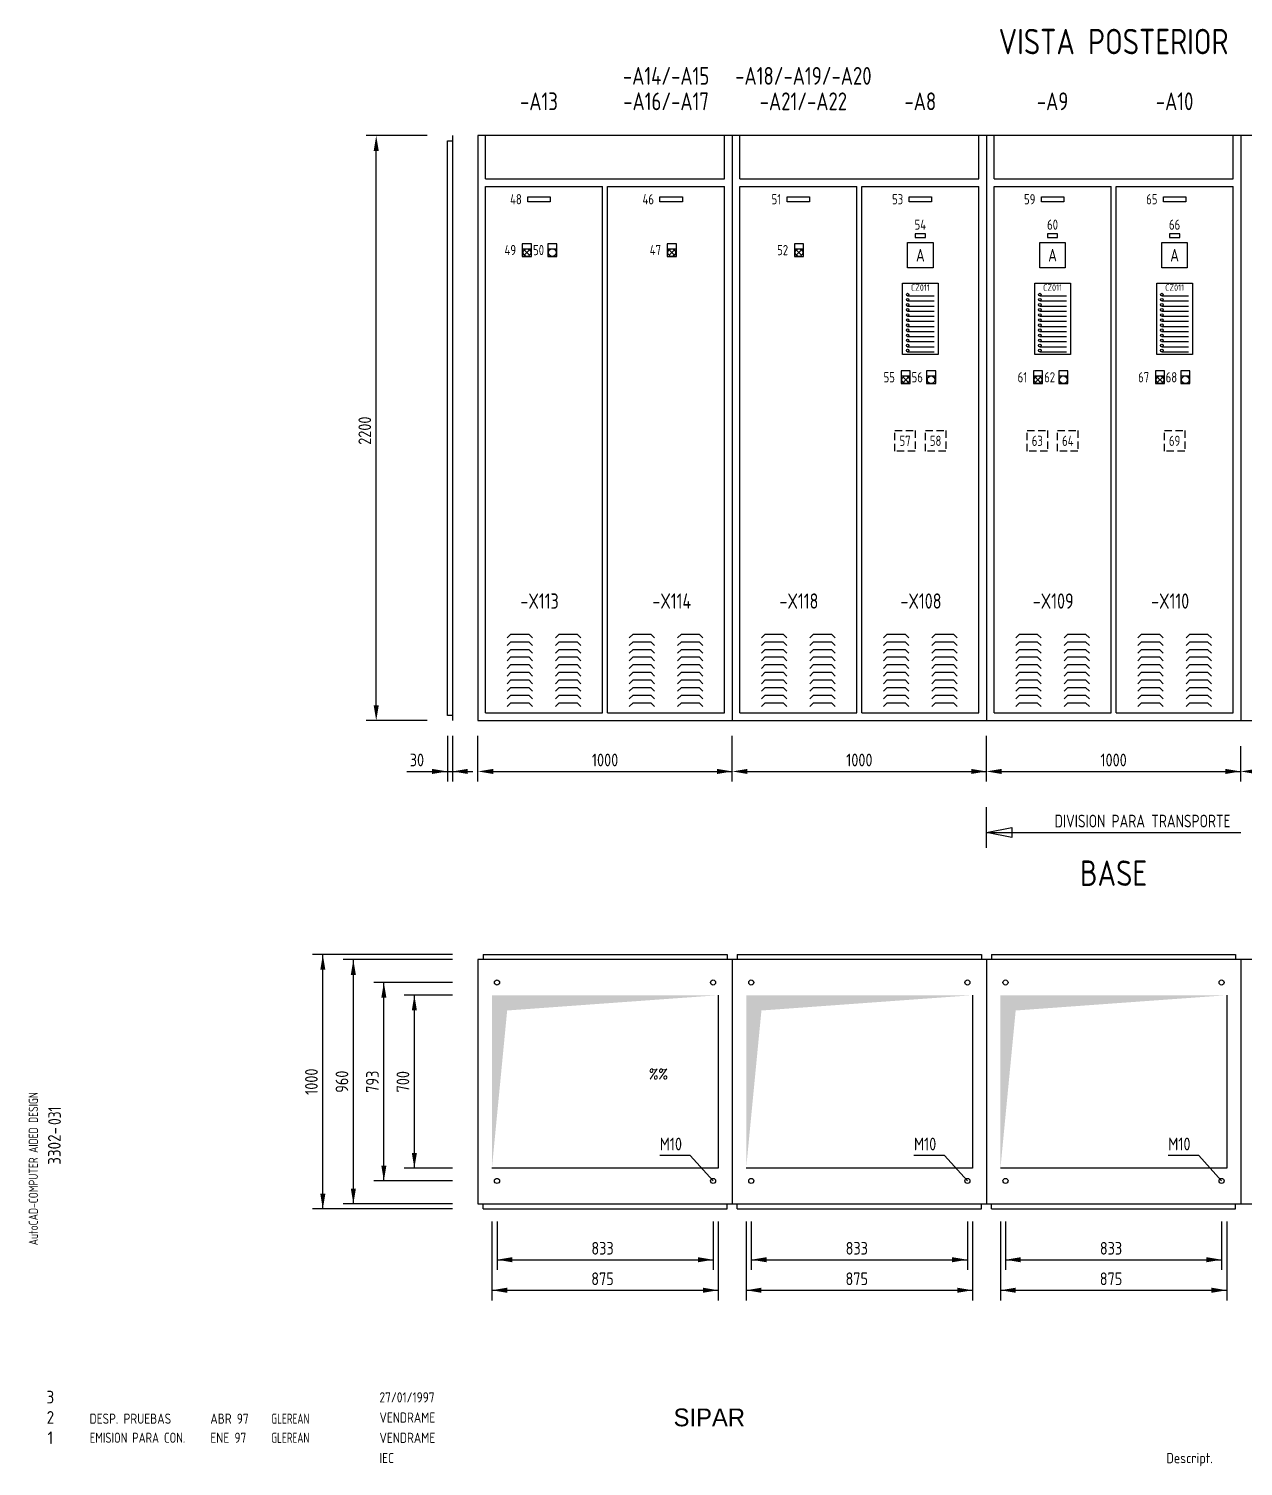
# Model space of a CAD drawing. Extents: x 10 to 420, y 5 to 297.
# Drawn here: x 9.7 to 248.5, y 5.4 to 288 of the extents above; entities that cross this region are included whole.
import ezdxf
from ezdxf.enums import TextEntityAlignment as Align

# ---------------------------------------------------------------- set-up
doc = ezdxf.new("R2010")
doc.units = 0
doc.header["$LTSCALE"] = 8
doc.header["$MEASUREMENT"] = 0
doc.linetypes.add('HIDDEN34', pattern=[0.27, 0.18, -0.09])
doc.layers.get('0').update_dxf_attribs({"linetype": 'CONTINUOUS'})
doc.layers.add('CART', color=7, linetype='CONTINUOUS')
doc.styles.add('DIN', font='DIN', dxfattribs={"width": 0.85})
doc.styles.add('SIMPLEX', font='SIMPLEX', dxfattribs={"width": 0.9})
doc.styles.add('UNIV', font='UNIV')

# ---------------------------------------------------------------- blocks, each defined once
blk = doc.blocks.new('WB-FG100')
at = {"layer": 'CART', "color": 1, "style": 'DIN', "width": 0.8}
blk.add_text('AutoCAD-COMPUTER AIDED DESIGN', height=1.8, rotation=90, dxfattribs=at).set_placement((11.47, 48.84))
at = {"layer": 'CART', "color": 7, "style": 'DIN', "width": 0.9}
blk.add_attdef('FILE', text='', height=2.5, rotation=90, dxfattribs=at).set_placement((15.95, 68.38), align=Align.CENTER)
for tag, p in [('MOD-3', (13.92, 19)), ('MOD-2', (13.92, 15)), ('MOD-1', (13.92, 11)), ('NR.COMMESSA', (315, 9))]:
    blk.add_attdef(tag, text='', height=2.5, dxfattribs=at).set_placement(p, align=Align.MIDDLE)
at = {"layer": 'CART', "color": 7, "style": 'DIN'}
for tag, width, p in [('REV-3', 0.9, (21.66, 19)), ('DATA-3', 0.9, (45.37, 19)), ('NOME-3', 0.9, (57.37, 19)), ('REV-2', 0.9, (21.66, 15)), ('DATA-2', 0.9, (45.37, 15)), ('NOME-2', 0.9, (57.37, 15)), ('REV-1', 0.9, (21.66, 11)), ('DATA-1', 0.9, (45.37, 11)), ('NOME-1', 0.7, (57.37, 11))]:
    blk.add_attdef(tag, text='', height=2, dxfattribs=dict(at, width=width)).set_placement(p, align=Align.MIDDLE_LEFT)
at = {"layer": 'CART', "color": 7, "style": 'DIN', "width": 0.9}
for tag, p, height in [('DATA', (78.64, 17.94), 2), ('ESECUTORE', (78.64, 13.97), 2), ('CONTROLLORE', (78.64, 9.99), 2), ('NORMA', (78.64, 6.01), 2), ('SEGUE', (398.93, 5.65), 2.8)]:
    blk.add_attdef(tag, p, '', height=height, dxfattribs=at)
at = {"layer": 'CART', "color": 2, "style": 'DIN', "width": 0.9}
for tag, p in [('TITOLO-1/3', (266.5, 18.23)), ('TITOLO-1/2', (266.5, 15.73)), ('TITOLO-2/3', (266.5, 13.18)), ('TITOLO-2/2', (266.5, 10.68)), ('TITOLO-3/3', (266.5, 8.13))]:
    blk.add_attdef(tag, text='', height=3.5, dxfattribs=at).set_placement(p, align=Align.MIDDLE)
at = {"layer": 'CART', "color": 3, "style": 'DIN', "width": 0.9}
blk.add_attdef('ASSIEME', text='', height=3.5, dxfattribs=at).set_placement((334, 17), align=Align.MIDDLE)
at = {"layer": 'CART', "color": 3, "style": 'DIN', "width": 0.85}
for tag, p in [('=', (375.33, 16.63)), ('+', (375.33, 12.76))]:
    blk.add_attdef(tag, text='', height=3, dxfattribs=at).set_placement(p, align=Align.BOTTOM_LEFT)
at = {"layer": 'CART', "color": 2, "style": 'DIN', "width": 0.9}
blk.add_attdef('DISEGNO', text='', height=5, dxfattribs=at).set_placement((395.27, 6.35), align=Align.RIGHT)
at = {"layer": 'CART', "color": 3, "style": 'DIN', "width": 0.9}
blk.add_attdef('FOGLIO', text='', height=2.8, dxfattribs=at).set_placement((414.2, 9.56), align=Align.RIGHT)
at = {"layer": 'CART', "color": 1, "style": 'DIN', "width": 0.9}
blk.add_attdef('TIPOLOGIA', (233.37, 6), '', height=2, dxfattribs=at)

msp = doc.modelspace()

# ---------------------------------------------------------------- linework, layer by layer
for p, q in [((88, 267), (76, 267)), ((92, 153), (92, 266)), ((92, 266), (93, 266)), ((93, 267), (93, 152)), ((98, 267), (98, 152)), ((148, 267), (98, 267)), ((99.5, 258.5), (99.5, 267)), ((146.5, 258.5), (146.5, 267)), ((198, 267), (148, 267)), ((148, 267), (148, 152)), ((149.5, 258.5), (149.5, 267)), ((196.5, 258.5), (196.5, 267)), ((198, 267), (198, 152)), ((248, 267), (198, 267)), ((199.5, 258.5), (199.5, 267)), ((246.5, 258.5), (246.5, 267)), ((248, 267), (248, 152)), ((298, 267), (248, 267)), ((78, 155), (78, 264)), ((99.5, 258.5), (146.5, 258.5)), ((149.5, 258.5), (196.5, 258.5)), ((199.5, 258.5), (246.5, 258.5)), ((99.5, 153.5), (99.5, 257)), ((99.5, 257), (122.5, 257)), ((122.5, 153.5), (122.5, 257)), ((123.5, 153.5), (123.5, 257)), ((123.5, 257), (146.5, 257)), ((146.5, 153.5), (146.5, 257)), ((149.5, 257), (172.5, 257)), ((149.5, 153.5), (149.5, 257)), ((172.5, 153.5), (172.5, 257)), ((173.5, 153.5), (173.5, 257)), ((173.5, 257), (196.5, 257)), ((196.5, 153.5), (196.5, 257)), ((199.5, 153.5), (199.5, 257)), ((199.5, 257), (222.5, 257)), ((222.5, 153.5), (222.5, 257)), ((223.5, 153.5), (223.5, 257)), ((223.5, 257), (246.5, 257)), ((246.5, 153.5), (246.5, 257)), ((181.5, 238), (188.5, 238)), ((181.5, 224), (181.5, 238)), ((188.5, 238), (188.5, 224)), ((207.5, 224), (207.5, 238)), ((207.5, 238), (214.5, 238)), ((214.5, 238), (214.5, 224)), ((231.5, 224), (231.5, 238)), ((231.5, 238), (238.5, 238)), ((238.5, 238), (238.5, 224)), ((188.5, 224), (181.5, 224)), ((214.5, 224), (207.5, 224)), ((238.5, 224), (231.5, 224)), ((93, 153), (92, 153)), ((99.5, 153.5), (122.5, 153.5)), ((123.5, 153.5), (146.5, 153.5)), ((149.5, 153.5), (172.5, 153.5)), ((173.5, 153.5), (196.5, 153.5)), ((199.5, 153.5), (222.5, 153.5)), ((223.5, 153.5), (246.5, 153.5)), ((88, 152), (76, 152)), ((98, 152), (148, 152)), ((148, 152), (198, 152)), ((198, 152), (248, 152)), ((248, 152), (298, 152)), ((92, 149), (92, 140)), ((93, 149), (93, 140)), ((98, 140), (98, 149)), ((148, 140), (148, 149)), ((148, 140), (148, 147)), ((198, 140), (198, 149)), ((198, 140), (198, 147)), ((248, 140), (248, 147)), ((84, 142), (97, 142)), ((101, 142), (148, 142)), ((151, 142), (198, 142)), ((201, 142), (248, 142)), ((198, 127), (198, 135)), ((198, 130), (203, 131)), ((203, 131), (203, 129)), ((198, 130), (248, 130)), ((203, 129), (198, 130)), ((93, 106), (65.5, 106)), ((67.5, 56), (67.5, 106)), ((93, 105), (71.5, 105)), ((73.5, 57), (73.5, 105)), ((98, 105), (98, 57)), ((148, 105), (98, 105)), ((99, 106), (147, 106)), ((99, 106), (99, 105)), ((147, 106), (147, 105)), ((198, 105), (148, 105)), ((148, 105), (148, 57)), ((149, 106), (197, 106)), ((149, 106), (149, 105)), ((197, 106), (197, 105)), ((248, 105), (198, 105)), ((198, 105), (198, 57)), ((199, 106), (247, 106)), ((199, 106), (199, 105)), ((247, 106), (247, 105)), ((248, 105), (248, 57)), ((298, 105), (248, 105)), ((93, 100.5), (77.5, 100.5)), ((79.5, 61.5), (79.5, 100.5)), ((93, 98), (83.5, 98)), ((85.5, 64), (85.5, 98)), ((145.25, 98), (145.25, 64)), ((195.25, 98), (195.25, 64)), ((245.25, 98), (245.25, 64)), ((139.75, 66.5), (133.75, 66.5)), ((144.25, 61.5), (139.75, 66.5)), ((189.75, 66.5), (183.75, 66.5)), ((194.25, 61.5), (189.75, 66.5)), ((239.75, 66.5), (233.75, 66.5)), ((244.25, 61.5), (239.75, 66.5)), ((93, 64), (83.5, 64)), ((145.25, 64), (100.75, 64)), ((195.25, 64), (150.75, 64)), ((245.25, 64), (200.75, 64)), ((93, 61.5), (77.5, 61.5)), ((93, 57), (71.5, 57)), ((98, 57), (148, 57)), ((99, 56), (99, 57)), ((147, 56), (147, 57)), ((148, 57), (198, 57)), ((149, 56), (149, 57)), ((197, 56), (197, 57)), ((198, 57), (248, 57)), ((199, 56), (199, 57)), ((247, 56), (247, 57)), ((248, 57), (298, 57)), ((93, 56), (65.5, 56)), ((99, 56), (147, 56)), ((149, 56), (197, 56)), ((199, 56), (247, 56)), ((100.75, 53.5), (100.75, 38)), ((101.75, 53.5), (101.75, 44)), ((144.25, 53.5), (144.25, 44)), ((145.25, 53.5), (145.25, 38)), ((150.75, 53.5), (150.75, 38)), ((151.75, 53.5), (151.75, 44)), ((194.25, 53.5), (194.25, 44)), ((195.25, 53.5), (195.25, 38)), ((200.75, 53.5), (200.75, 38)), ((201.75, 53.5), (201.75, 44)), ((244.25, 53.5), (244.25, 44)), ((245.25, 53.5), (245.25, 38)), ((101.75, 46), (144.25, 46)), ((151.75, 46), (194.25, 46)), ((201.75, 46), (244.25, 46)), ((100.75, 40), (145.25, 40)), ((150.75, 40), (195.25, 40)), ((200.75, 40), (245.25, 40))]:
    msp.add_line(p, q)
at = {"color": 3}
for p, q in [((182.5, 241), (182.5, 246)), ((182.5, 246), (187.5, 246)), ((187.5, 246), (187.5, 241)), ((208.5, 241), (208.5, 246)), ((208.5, 246), (213.5, 246)), ((213.5, 246), (213.5, 241)), ((232.5, 241), (232.5, 246)), ((232.5, 246), (237.5, 246)), ((237.5, 246), (237.5, 241)), ((187.5, 241), (182.5, 241)), ((213.5, 241), (208.5, 241)), ((237.5, 241), (232.5, 241))]:
    msp.add_line(p, q, dxfattribs=at)
at = {"color": 1}
for p, q in [((108.525, 245.75), (106.725, 245.75)), ((106.725, 245.75), (106.725, 243.25)), ((106.725, 244.75), (108.525, 244.75)), ((106.725, 243.25), (108.525, 243.25)), ((107.095, 243.47), (108.155, 244.53)), ((107.095, 244.53), (108.155, 243.47)), ((108.525, 243.25), (108.525, 245.75)), ((113.525, 245.75), (111.725, 245.75)), ((111.725, 245.75), (111.725, 243.25)), ((111.725, 244.75), (113.525, 244.75)), ((111.725, 243.25), (113.525, 243.25)), ((113.525, 243.25), (113.525, 245.75)), ((135.225, 245.75), (135.225, 243.25)), ((137.025, 245.75), (135.225, 245.75)), ((135.225, 244.75), (137.025, 244.75)), ((135.225, 243.25), (137.025, 243.25)), ((135.595, 243.47), (136.655, 244.53)), ((135.595, 244.53), (136.655, 243.47)), ((137.025, 243.25), (137.025, 245.75)), ((162.025, 245.75), (160.225, 245.75)), ((160.225, 245.75), (160.225, 243.25)), ((160.225, 244.75), (162.025, 244.75)), ((160.225, 243.25), (162.025, 243.25)), ((160.595, 244.53), (161.655, 243.47)), ((160.595, 243.47), (161.655, 244.53)), ((162.025, 243.25), (162.025, 245.75)), ((182.5, 235.5), (187.75, 235.5)), ((208.5, 235.5), (213.75, 235.5)), ((232.5, 235.5), (237.75, 235.5)), ((182.5, 234.5), (187.75, 234.5)), ((182.5, 233.5), (187.75, 233.5)), ((182.5, 232.5), (187.75, 232.5)), ((208.5, 234.5), (213.75, 234.5)), ((208.5, 233.5), (213.75, 233.5)), ((208.5, 232.5), (213.75, 232.5)), ((232.5, 234.5), (237.75, 234.5)), ((232.5, 233.5), (237.75, 233.5)), ((232.5, 232.5), (237.75, 232.5)), ((182.5, 231.5), (187.75, 231.5)), ((182.5, 230.5), (187.75, 230.5)), ((182.5, 229.5), (187.75, 229.5)), ((208.5, 231.5), (213.75, 231.5)), ((208.5, 230.5), (213.75, 230.5)), ((208.5, 229.5), (213.75, 229.5)), ((232.5, 231.5), (237.75, 231.5)), ((232.5, 230.5), (237.75, 230.5)), ((232.5, 229.5), (237.75, 229.5)), ((182.5, 228.5), (187.75, 228.5)), ((182.5, 227.5), (187.75, 227.5)), ((182.5, 226.5), (187.75, 226.5)), ((208.5, 228.5), (213.75, 228.5)), ((208.5, 227.5), (213.75, 227.5)), ((208.5, 226.5), (213.75, 226.5)), ((232.5, 228.5), (237.75, 228.5)), ((232.5, 227.5), (237.75, 227.5)), ((232.5, 226.5), (237.75, 226.5)), ((182.5, 225.5), (187.75, 225.5)), ((182.5, 224.5), (187.75, 224.5)), ((208.5, 225.5), (213.75, 225.5)), ((208.5, 224.5), (213.75, 224.5)), ((232.5, 225.5), (237.75, 225.5)), ((232.5, 224.5), (237.75, 224.5)), ((181.225, 220.75), (181.225, 218.25)), ((183.025, 220.75), (181.225, 220.75)), ((183.025, 218.25), (183.025, 220.75)), ((186.225, 220.75), (186.225, 218.25)), ((188.025, 220.75), (186.225, 220.75)), ((188.025, 218.25), (188.025, 220.75)), ((207.225, 220.75), (207.225, 218.25)), ((209.025, 220.75), (207.225, 220.75)), ((209.025, 218.25), (209.025, 220.75)), ((214.025, 220.75), (212.225, 220.75)), ((212.225, 220.75), (212.225, 218.25)), ((214.025, 218.25), (214.025, 220.75)), ((233.025, 220.75), (231.225, 220.75)), ((231.225, 220.75), (231.225, 218.25)), ((233.025, 218.25), (233.025, 220.75)), ((238.025, 220.75), (236.225, 220.75)), ((236.225, 220.75), (236.225, 218.25)), ((238.025, 218.25), (238.025, 220.75)), ((181.225, 219.75), (183.025, 219.75)), ((181.225, 218.25), (183.025, 218.25)), ((181.595, 218.47), (182.655, 219.53)), ((181.595, 219.53), (182.655, 218.47)), ((186.225, 219.75), (188.025, 219.75)), ((186.225, 218.25), (188.025, 218.25)), ((207.225, 219.75), (209.025, 219.75)), ((207.225, 218.25), (209.025, 218.25)), ((207.595, 219.53), (208.655, 218.47)), ((207.595, 218.47), (208.655, 219.53)), ((212.225, 219.75), (214.025, 219.75)), ((212.225, 218.25), (214.025, 218.25)), ((231.225, 219.75), (233.025, 219.75)), ((231.225, 218.25), (233.025, 218.25)), ((231.595, 218.47), (232.655, 219.53)), ((231.595, 219.53), (232.655, 218.47)), ((236.225, 219.75), (238.025, 219.75)), ((236.225, 218.25), (238.025, 218.25)), ((104.5, 169), (103.75, 168.25)), ((104.5, 167.5), (103.75, 166.75)), ((104.5, 169), (108, 169)), ((104.5, 167.5), (108, 167.5)), ((108, 169), (108.75, 168.25)), ((108, 167.5), (108.75, 166.75)), ((114, 169), (113.25, 168.25)), ((114, 167.5), (113.25, 166.75)), ((114, 169), (117.5, 169)), ((114, 167.5), (117.5, 167.5)), ((117.5, 169), (118.25, 168.25)), ((117.5, 167.5), (118.25, 166.75)), ((128.5, 169), (127.75, 168.25)), ((128.5, 167.5), (127.75, 166.75)), ((128.5, 169), (132, 169)), ((128.5, 167.5), (132, 167.5)), ((132, 169), (132.75, 168.25)), ((132, 167.5), (132.75, 166.75)), ((138, 169), (137.25, 168.25)), ((138, 167.5), (137.25, 166.75)), ((138, 169), (141.5, 169)), ((138, 167.5), (141.5, 167.5)), ((141.5, 169), (142.25, 168.25)), ((141.5, 167.5), (142.25, 166.75)), ((154.5, 169), (153.75, 168.25)), ((154.5, 167.5), (153.75, 166.75)), ((154.5, 169), (158, 169)), ((154.5, 167.5), (158, 167.5)), ((158, 169), (158.75, 168.25)), ((158, 167.5), (158.75, 166.75)), ((164, 169), (163.25, 168.25)), ((164, 167.5), (163.25, 166.75)), ((164, 169), (167.5, 169)), ((164, 167.5), (167.5, 167.5)), ((167.5, 169), (168.25, 168.25)), ((167.5, 167.5), (168.25, 166.75)), ((178.5, 169), (177.75, 168.25)), ((178.5, 167.5), (177.75, 166.75)), ((178.5, 169), (182, 169)), ((178.5, 167.5), (182, 167.5)), ((182, 169), (182.75, 168.25)), ((182, 167.5), (182.75, 166.75)), ((188, 169), (187.25, 168.25)), ((188, 167.5), (187.25, 166.75)), ((188, 169), (191.5, 169)), ((188, 167.5), (191.5, 167.5)), ((191.5, 169), (192.25, 168.25)), ((191.5, 167.5), (192.25, 166.75)), ((204.5, 169), (203.75, 168.25)), ((204.5, 167.5), (203.75, 166.75)), ((204.5, 169), (208, 169)), ((204.5, 167.5), (208, 167.5)), ((208, 169), (208.75, 168.25)), ((208, 167.5), (208.75, 166.75)), ((214, 169), (213.25, 168.25)), ((214, 167.5), (213.25, 166.75)), ((214, 169), (217.5, 169)), ((214, 167.5), (217.5, 167.5)), ((217.5, 169), (218.25, 168.25)), ((217.5, 167.5), (218.25, 166.75)), ((228.5, 169), (227.75, 168.25)), ((228.5, 167.5), (227.75, 166.75)), ((228.5, 169), (232, 169)), ((228.5, 167.5), (232, 167.5)), ((232, 169), (232.75, 168.25)), ((232, 167.5), (232.75, 166.75)), ((238, 169), (237.25, 168.25)), ((238, 167.5), (237.25, 166.75)), ((238, 169), (241.5, 169)), ((238, 167.5), (241.5, 167.5)), ((241.5, 169), (242.25, 168.25)), ((241.5, 167.5), (242.25, 166.75)), ((104.5, 166), (103.75, 165.25)), ((104.5, 164.5), (103.75, 163.75)), ((104.5, 166), (108, 166)), ((104.5, 164.5), (108, 164.5)), ((108, 166), (108.75, 165.25)), ((108, 164.5), (108.75, 163.75)), ((114, 166), (113.25, 165.25)), ((114, 164.5), (113.25, 163.75)), ((114, 166), (117.5, 166)), ((114, 164.5), (117.5, 164.5)), ((117.5, 166), (118.25, 165.25)), ((117.5, 164.5), (118.25, 163.75)), ((128.5, 166), (127.75, 165.25)), ((128.5, 164.5), (127.75, 163.75)), ((128.5, 166), (132, 166)), ((128.5, 164.5), (132, 164.5)), ((132, 166), (132.75, 165.25)), ((132, 164.5), (132.75, 163.75)), ((138, 166), (137.25, 165.25)), ((138, 164.5), (137.25, 163.75)), ((138, 166), (141.5, 166)), ((138, 164.5), (141.5, 164.5)), ((141.5, 166), (142.25, 165.25)), ((141.5, 164.5), (142.25, 163.75)), ((154.5, 166), (153.75, 165.25)), ((154.5, 164.5), (153.75, 163.75)), ((154.5, 166), (158, 166)), ((154.5, 164.5), (158, 164.5)), ((158, 166), (158.75, 165.25)), ((158, 164.5), (158.75, 163.75)), ((164, 166), (163.25, 165.25)), ((164, 164.5), (163.25, 163.75)), ((164, 166), (167.5, 166)), ((164, 164.5), (167.5, 164.5)), ((167.5, 166), (168.25, 165.25)), ((167.5, 164.5), (168.25, 163.75)), ((178.5, 166), (177.75, 165.25)), ((178.5, 164.5), (177.75, 163.75)), ((178.5, 166), (182, 166)), ((178.5, 164.5), (182, 164.5)), ((182, 166), (182.75, 165.25)), ((182, 164.5), (182.75, 163.75)), ((188, 166), (187.25, 165.25)), ((188, 164.5), (187.25, 163.75)), ((188, 166), (191.5, 166)), ((188, 164.5), (191.5, 164.5)), ((191.5, 166), (192.25, 165.25)), ((191.5, 164.5), (192.25, 163.75)), ((204.5, 166), (203.75, 165.25)), ((204.5, 164.5), (203.75, 163.75)), ((204.5, 166), (208, 166)), ((204.5, 164.5), (208, 164.5)), ((208, 166), (208.75, 165.25)), ((208, 164.5), (208.75, 163.75)), ((214, 166), (213.25, 165.25)), ((214, 164.5), (213.25, 163.75)), ((214, 166), (217.5, 166)), ((214, 164.5), (217.5, 164.5)), ((217.5, 166), (218.25, 165.25)), ((217.5, 164.5), (218.25, 163.75)), ((228.5, 166), (227.75, 165.25)), ((228.5, 164.5), (227.75, 163.75)), ((228.5, 166), (232, 166)), ((228.5, 164.5), (232, 164.5)), ((232, 166), (232.75, 165.25)), ((232, 164.5), (232.75, 163.75)), ((238, 166), (237.25, 165.25)), ((238, 164.5), (237.25, 163.75)), ((238, 166), (241.5, 166)), ((238, 164.5), (241.5, 164.5)), ((241.5, 166), (242.25, 165.25)), ((241.5, 164.5), (242.25, 163.75)), ((104.5, 163), (103.75, 162.25)), ((104.5, 161.5), (103.75, 160.75)), ((104.5, 163), (108, 163)), ((104.5, 161.5), (108, 161.5)), ((108, 163), (108.75, 162.25)), ((108, 161.5), (108.75, 160.75)), ((114, 163), (113.25, 162.25)), ((114, 161.5), (113.25, 160.75)), ((114, 163), (117.5, 163)), ((114, 161.5), (117.5, 161.5)), ((117.5, 163), (118.25, 162.25)), ((117.5, 161.5), (118.25, 160.75)), ((128.5, 163), (127.75, 162.25)), ((128.5, 161.5), (127.75, 160.75)), ((128.5, 163), (132, 163)), ((128.5, 161.5), (132, 161.5)), ((132, 163), (132.75, 162.25)), ((132, 161.5), (132.75, 160.75)), ((138, 163), (137.25, 162.25)), ((138, 161.5), (137.25, 160.75)), ((138, 163), (141.5, 163)), ((138, 161.5), (141.5, 161.5)), ((141.5, 163), (142.25, 162.25)), ((141.5, 161.5), (142.25, 160.75)), ((154.5, 163), (153.75, 162.25)), ((154.5, 161.5), (153.75, 160.75)), ((154.5, 163), (158, 163)), ((154.5, 161.5), (158, 161.5)), ((158, 163), (158.75, 162.25)), ((158, 161.5), (158.75, 160.75)), ((164, 163), (163.25, 162.25)), ((164, 161.5), (163.25, 160.75)), ((164, 163), (167.5, 163)), ((164, 161.5), (167.5, 161.5)), ((167.5, 163), (168.25, 162.25)), ((167.5, 161.5), (168.25, 160.75)), ((178.5, 163), (177.75, 162.25)), ((178.5, 161.5), (177.75, 160.75)), ((178.5, 163), (182, 163)), ((178.5, 161.5), (182, 161.5)), ((182, 163), (182.75, 162.25)), ((182, 161.5), (182.75, 160.75)), ((188, 163), (187.25, 162.25)), ((188, 161.5), (187.25, 160.75)), ((188, 163), (191.5, 163)), ((188, 161.5), (191.5, 161.5)), ((191.5, 163), (192.25, 162.25)), ((191.5, 161.5), (192.25, 160.75)), ((204.5, 163), (203.75, 162.25)), ((204.5, 161.5), (203.75, 160.75)), ((204.5, 163), (208, 163)), ((204.5, 161.5), (208, 161.5)), ((208, 163), (208.75, 162.25)), ((208, 161.5), (208.75, 160.75)), ((214, 163), (213.25, 162.25)), ((214, 161.5), (213.25, 160.75)), ((214, 163), (217.5, 163)), ((214, 161.5), (217.5, 161.5)), ((217.5, 163), (218.25, 162.25)), ((217.5, 161.5), (218.25, 160.75)), ((228.5, 163), (227.75, 162.25)), ((228.5, 161.5), (227.75, 160.75)), ((228.5, 163), (232, 163)), ((228.5, 161.5), (232, 161.5)), ((232, 163), (232.75, 162.25)), ((232, 161.5), (232.75, 160.75)), ((238, 163), (237.25, 162.25)), ((238, 161.5), (237.25, 160.75)), ((238, 163), (241.5, 163)), ((238, 161.5), (241.5, 161.5)), ((241.5, 163), (242.25, 162.25)), ((241.5, 161.5), (242.25, 160.75)), ((104.5, 160), (103.75, 159.25)), ((104.5, 158.5), (103.75, 157.75)), ((104.5, 160), (108, 160)), ((104.5, 158.5), (108, 158.5)), ((108, 160), (108.75, 159.25)), ((108, 158.5), (108.75, 157.75)), ((114, 160), (113.25, 159.25)), ((114, 158.5), (113.25, 157.75)), ((114, 160), (117.5, 160)), ((114, 158.5), (117.5, 158.5)), ((117.5, 160), (118.25, 159.25)), ((117.5, 158.5), (118.25, 157.75)), ((128.5, 160), (127.75, 159.25)), ((128.5, 158.5), (127.75, 157.75)), ((128.5, 160), (132, 160)), ((128.5, 158.5), (132, 158.5)), ((132, 160), (132.75, 159.25)), ((132, 158.5), (132.75, 157.75)), ((138, 160), (137.25, 159.25)), ((138, 158.5), (137.25, 157.75)), ((138, 160), (141.5, 160)), ((138, 158.5), (141.5, 158.5)), ((141.5, 160), (142.25, 159.25)), ((141.5, 158.5), (142.25, 157.75)), ((154.5, 160), (153.75, 159.25)), ((154.5, 158.5), (153.75, 157.75)), ((154.5, 160), (158, 160)), ((154.5, 158.5), (158, 158.5)), ((158, 160), (158.75, 159.25)), ((158, 158.5), (158.75, 157.75)), ((164, 160), (163.25, 159.25)), ((164, 158.5), (163.25, 157.75)), ((164, 160), (167.5, 160)), ((164, 158.5), (167.5, 158.5)), ((167.5, 160), (168.25, 159.25)), ((167.5, 158.5), (168.25, 157.75)), ((178.5, 160), (177.75, 159.25)), ((178.5, 158.5), (177.75, 157.75)), ((178.5, 160), (182, 160)), ((178.5, 158.5), (182, 158.5)), ((182, 160), (182.75, 159.25)), ((182, 158.5), (182.75, 157.75)), ((188, 160), (187.25, 159.25)), ((188, 158.5), (187.25, 157.75)), ((188, 160), (191.5, 160)), ((188, 158.5), (191.5, 158.5)), ((191.5, 160), (192.25, 159.25)), ((191.5, 158.5), (192.25, 157.75)), ((204.5, 160), (203.75, 159.25)), ((204.5, 158.5), (203.75, 157.75)), ((204.5, 160), (208, 160)), ((204.5, 158.5), (208, 158.5)), ((208, 160), (208.75, 159.25)), ((208, 158.5), (208.75, 157.75)), ((214, 160), (213.25, 159.25)), ((214, 158.5), (213.25, 157.75)), ((214, 160), (217.5, 160)), ((214, 158.5), (217.5, 158.5)), ((217.5, 160), (218.25, 159.25)), ((217.5, 158.5), (218.25, 157.75)), ((228.5, 160), (227.75, 159.25)), ((228.5, 158.5), (227.75, 157.75)), ((228.5, 160), (232, 160)), ((228.5, 158.5), (232, 158.5)), ((232, 160), (232.75, 159.25)), ((232, 158.5), (232.75, 157.75)), ((238, 160), (237.25, 159.25)), ((238, 158.5), (237.25, 157.75)), ((238, 160), (241.5, 160)), ((238, 158.5), (241.5, 158.5)), ((241.5, 160), (242.25, 159.25)), ((241.5, 158.5), (242.25, 157.75)), ((104.5, 157), (103.75, 156.25)), ((104.5, 155.5), (103.75, 154.75)), ((104.5, 157), (108, 157)), ((104.5, 155.5), (108, 155.5)), ((108, 157), (108.75, 156.25)), ((108, 155.5), (108.75, 154.75)), ((114, 157), (113.25, 156.25)), ((114, 155.5), (113.25, 154.75)), ((114, 157), (117.5, 157)), ((114, 155.5), (117.5, 155.5)), ((117.5, 157), (118.25, 156.25)), ((117.5, 155.5), (118.25, 154.75)), ((128.5, 157), (127.75, 156.25)), ((128.5, 155.5), (127.75, 154.75)), ((128.5, 157), (132, 157)), ((128.5, 155.5), (132, 155.5)), ((132, 157), (132.75, 156.25)), ((132, 155.5), (132.75, 154.75)), ((138, 157), (137.25, 156.25)), ((138, 155.5), (137.25, 154.75)), ((138, 157), (141.5, 157)), ((138, 155.5), (141.5, 155.5)), ((141.5, 157), (142.25, 156.25)), ((141.5, 155.5), (142.25, 154.75)), ((154.5, 157), (153.75, 156.25)), ((154.5, 155.5), (153.75, 154.75)), ((154.5, 157), (158, 157)), ((154.5, 155.5), (158, 155.5)), ((158, 157), (158.75, 156.25)), ((158, 155.5), (158.75, 154.75)), ((164, 157), (163.25, 156.25)), ((164, 155.5), (163.25, 154.75)), ((164, 157), (167.5, 157)), ((164, 155.5), (167.5, 155.5)), ((167.5, 157), (168.25, 156.25)), ((167.5, 155.5), (168.25, 154.75)), ((178.5, 157), (177.75, 156.25)), ((178.5, 155.5), (177.75, 154.75)), ((178.5, 157), (182, 157)), ((178.5, 155.5), (182, 155.5)), ((182, 157), (182.75, 156.25)), ((182, 155.5), (182.75, 154.75)), ((188, 157), (187.25, 156.25)), ((188, 155.5), (187.25, 154.75)), ((188, 157), (191.5, 157)), ((188, 155.5), (191.5, 155.5)), ((191.5, 157), (192.25, 156.25)), ((191.5, 155.5), (192.25, 154.75)), ((204.5, 157), (203.75, 156.25)), ((204.5, 155.5), (203.75, 154.75)), ((204.5, 157), (208, 157)), ((204.5, 155.5), (208, 155.5)), ((208, 157), (208.75, 156.25)), ((208, 155.5), (208.75, 154.75)), ((214, 157), (213.25, 156.25)), ((214, 155.5), (213.25, 154.75)), ((214, 157), (217.5, 157)), ((214, 155.5), (217.5, 155.5)), ((217.5, 157), (218.25, 156.25)), ((217.5, 155.5), (218.25, 154.75)), ((228.5, 157), (227.75, 156.25)), ((228.5, 155.5), (227.75, 154.75)), ((228.5, 157), (232, 157)), ((228.5, 155.5), (232, 155.5)), ((232, 157), (232.75, 156.25)), ((232, 155.5), (232.75, 154.75)), ((238, 157), (237.25, 156.25)), ((238, 155.5), (237.25, 154.75)), ((238, 157), (241.5, 157)), ((238, 155.5), (241.5, 155.5)), ((241.5, 157), (242.25, 156.25)), ((241.5, 155.5), (242.25, 154.75))]:
    msp.add_line(p, q, dxfattribs=at)
for points in [[(107.8, 254), (107.8, 255), (112.2, 255), (112.2, 254)], [(133.8, 254), (133.8, 255), (138.2, 255), (138.2, 254)], [(158.8, 254), (158.8, 255), (163.2, 255), (163.2, 254)], [(182.8, 254), (182.8, 255), (187.2, 255), (187.2, 254)], [(208.8, 254), (208.8, 255), (213.2, 255), (213.2, 254)], [(232.8, 254), (232.8, 255), (237.2, 255), (237.2, 254)], [(184, 247), (186, 247), (186, 247.72), (184, 247.72)], [(210, 247), (212, 247), (212, 247.72), (210, 247.72)], [(234, 247), (236, 247), (236, 247.72), (234, 247.72)]]:
    msp.add_lwpolyline(points, close=True)
at = {"linetype": 'HIDDEN34'}
for points in [[(180, 205), (180, 209), (184, 209), (184, 205)], [(186, 205), (186, 209), (190, 209), (190, 205)], [(206, 205), (206, 209), (210, 209), (210, 205)], [(212, 205), (212, 209), (216, 209), (216, 205)], [(233, 205), (233, 209), (237, 209), (237, 205)]]:
    msp.add_lwpolyline(points, close=True, dxfattribs=at)
at = {"color": 1}
for centre, radius in [((107.625, 244), 0.75), ((112.625, 244), 0.75), ((136.125, 244), 0.75), ((161.125, 244), 0.75), ((182.5, 235.75), 0.25), ((182.5, 234.75), 0.25), ((208.5, 235.75), 0.25), ((208.5, 234.75), 0.25), ((232.5, 235.75), 0.25), ((232.5, 234.75), 0.25), ((182.5, 233.75), 0.25), ((182.5, 232.75), 0.25), ((182.5, 231.75), 0.25), ((208.5, 233.75), 0.25), ((208.5, 232.75), 0.25), ((208.5, 231.75), 0.25), ((232.5, 233.75), 0.25), ((232.5, 232.75), 0.25), ((232.5, 231.75), 0.25), ((182.5, 230.75), 0.25), ((182.5, 229.75), 0.25), ((182.5, 228.75), 0.25), ((208.5, 230.75), 0.25), ((208.5, 229.75), 0.25), ((208.5, 228.75), 0.25), ((232.5, 230.75), 0.25), ((232.5, 229.75), 0.25), ((232.5, 228.75), 0.25), ((182.5, 227.75), 0.25), ((182.5, 226.75), 0.25), ((208.5, 227.75), 0.25), ((208.5, 226.75), 0.25), ((232.5, 227.75), 0.25), ((232.5, 226.75), 0.25), ((182.5, 225.75), 0.25), ((182.5, 224.75), 0.25), ((208.5, 225.75), 0.25), ((208.5, 224.75), 0.25), ((232.5, 225.75), 0.25), ((232.5, 224.75), 0.25), ((182.125, 219), 0.75), ((187.125, 219), 0.75), ((208.125, 219), 0.75), ((213.125, 219), 0.75), ((232.125, 219), 0.75), ((237.125, 219), 0.75)]:
    msp.add_circle(centre, radius, dxfattribs=at)
for centre in [(101.75, 100.5), (144.25, 100.5), (151.75, 100.5), (194.25, 100.5), (201.75, 100.5), (244.25, 100.5), (101.75, 61.5), (144.25, 61.5), (151.75, 61.5), (194.25, 61.5), (201.75, 61.5), (244.25, 61.5)]:
    msp.add_circle(centre, 0.5)
for points in [[(78.5, 264), (77.5, 264), (78, 267)], [(78.5, 155), (77.5, 155), (78, 152)], [(89, 141.5), (89, 142.5), (92, 142)], [(96, 141.5), (96, 142.5), (93, 142)], [(101, 141.5), (101, 142.5), (98, 142)], [(145, 141.5), (145, 142.5), (148, 142)], [(151, 141.5), (151, 142.5), (148, 142)], [(195, 141.5), (195, 142.5), (198, 142)], [(201, 141.5), (201, 142.5), (198, 142)], [(245, 141.5), (245, 142.5), (248, 142)], [(251, 141.5), (251, 142.5), (248, 142)], [(68, 103), (67, 103), (67.5, 106)], [(74, 102), (73, 102), (73.5, 105)], [(80, 97.5), (79, 97.5), (79.5, 100.5)], [(86, 95), (85, 95), (85.5, 98)], [(100.75, 98), (145.25, 98), (100.75, 64), (103.75, 95)], [(150.75, 98), (195.25, 98), (150.75, 64), (153.75, 95)], [(200.75, 98), (245.25, 98), (200.75, 64), (203.75, 95)], [(86, 67), (85, 67), (85.5, 64)], [(80, 64.5), (79, 64.5), (79.5, 61.5)], [(74, 60), (73, 60), (73.5, 57)], [(68, 59), (67, 59), (67.5, 56)], [(104.75, 45.5), (104.75, 46.5), (101.75, 46)], [(141.25, 45.5), (141.25, 46.5), (144.25, 46)], [(154.75, 45.5), (154.75, 46.5), (151.75, 46)], [(191.25, 45.5), (191.25, 46.5), (194.25, 46)], [(204.75, 45.5), (204.75, 46.5), (201.75, 46)], [(241.25, 45.5), (241.25, 46.5), (244.25, 46)], [(103.75, 39.5), (103.75, 40.5), (100.75, 40)], [(142.25, 39.5), (142.25, 40.5), (145.25, 40)], [(153.75, 39.5), (153.75, 40.5), (150.75, 40)], [(192.25, 39.5), (192.25, 40.5), (195.25, 40)], [(203.75, 39.5), (203.75, 40.5), (200.75, 40)], [(242.25, 39.5), (242.25, 40.5), (245.25, 40)]]:
    msp.add_solid(points)

# ---------------------------------------------------------------- block references
at = {"layer": 'CART'}
ref = msp.add_blockref('WB-FG100', (0, 0), dxfattribs=at)
ref.add_attrib('TIPOLOGIA', 'Descript.', (233.371, 6.001), dxfattribs={"color": 1, "height": 2, "style": 'DIN', "width": 0.9})
ref.add_attrib('DATA', '27/01/1997', (78.64, 17.94), dxfattribs={"color": 7, "height": 2, "style": 'DIN', "width": 0.85})
ref.add_attrib('ESECUTORE', 'VENDRAME', (78.64, 13.97), dxfattribs={"color": 7, "height": 2, "style": 'DIN', "width": 0.85})
ref.add_attrib('CONTROLLORE', 'VENDRAME', (78.64, 9.99), dxfattribs={"color": 7, "height": 2, "style": 'DIN', "width": 0.85})
ref.add_attrib('NORMA', 'IEC', (78.64, 6.01), dxfattribs={"color": 7, "height": 2, "style": 'DIN', "width": 0.85})
ref.add_attrib('MOD-1', '1', dxfattribs={"color": 7, "height": 2.5, "style": 'DIN', "width": 0.9}).set_placement((13.924, 11), align=Align.MIDDLE)
ref.add_attrib('REV-1', 'EMISION PARA CON.', dxfattribs={"color": 7, "height": 2, "style": 'DIN', "width": 0.8}).set_placement((21.658, 11), align=Align.MIDDLE_LEFT)
ref.add_attrib('DATA-1', 'ENE 97', dxfattribs={"color": 7, "height": 2, "style": 'DIN', "width": 0.85}).set_placement((45.368, 11), align=Align.MIDDLE_LEFT)
ref.add_attrib('NOME-1', 'GLEREAN', dxfattribs={"color": 7, "height": 2, "style": 'DIN', "width": 0.7}).set_placement((57.368, 11), align=Align.MIDDLE_LEFT)
ref.add_attrib('MOD-2', '2', dxfattribs={"color": 7, "height": 2.5, "style": 'DIN', "width": 0.9}).set_placement((13.924, 15), align=Align.MIDDLE)
ref.add_attrib('MOD-3', '3', dxfattribs={"color": 7, "height": 2.5, "style": 'DIN', "width": 0.9}).set_placement((13.924, 19), align=Align.MIDDLE)
ref.add_attrib('FILE', '3302-', dxfattribs={"color": 7, "height": 2.5, "rotation": 90, "style": 'DIN', "width": 0.9}).set_placement((15.951, 68.38), align=Align.CENTER)

# ---------------------------------------------------------------- texts
at = {"color": 2, "style": 'DIN', "width": 0.85}
for s, p in [('VISTA POSTERIOR', (223, 283)), ('BASE', (223, 119.5))]:
    msp.add_text(s, height=5, dxfattribs=at).set_placement(p, align=Align.CENTER)
at = {"color": 3, "style": 'DIN', "width": 0.8}
for s, height, p in [('-A14/-A15', 3.5, (135, 277)), ('-A18/-A19/-A20', 3.5, (162, 277)), ('-A13', 3.5, (110, 272)), ('-A16/-A17', 3.5, (135, 272)), ('-A21/-A22', 3.5, (162, 272)), ('-A8', 3.5, (185, 272)), ('-A9', 3.5, (211, 272)), ('-A10', 3.5, (235, 272)), ('-X113', 3, (110.125, 174)), ('-X114', 3, (136.125, 174)), ('-X118', 3, (161.125, 174)), ('-X108', 3, (185.125, 174)), ('-X109', 3, (211.125, 174)), ('-X110', 3, (234.125, 174))]:
    msp.add_text(s, height=height, dxfattribs=at).set_placement(p, align=Align.CENTER)
at = {"color": 1, "style": 'DIN', "width": 0.8}
for s, p in [('48', (106.625, 254.5)), ('46', (132.625, 254.5)), ('51', (157.625, 254.5)), ('53', (181.625, 254.5)), ('59', (207.625, 254.5)), ('65', (231.625, 254.5)), ('49', (105.5, 244.5)), ('50', (111, 244.5)), ('47', (134, 244.5)), ('52', (159, 244.5)), ('55', (180, 219.5)), ('56', (185.5, 219.5)), ('61', (206, 219.5)), ('62', (211.5, 219.5)), ('67', (230, 219.5)), ('68', (235.5, 219.5))]:
    msp.add_text(s, height=2, dxfattribs=at).set_placement(p, align=Align.MIDDLE_RIGHT)
for s, height, p in [('54', 2, (185, 248.5)), ('60', 2, (211, 248.5)), ('66', 2, (235, 248.5)), ('CZ011', 1.25, (185, 236.5)), ('CZ011', 1.25, (211, 236.5)), ('CZ011', 1.25, (235, 236.5))]:
    msp.add_text(s, height=height, dxfattribs=at).set_placement(p, align=Align.CENTER)
at = {"style": 'DIN', "width": 0.8}
for p in [(185, 243.5), (211, 243.5), (235, 243.5)]:
    msp.add_text('A', height=2.5, dxfattribs=at).set_placement(p, align=Align.MIDDLE)
at = {"style": 'DIN', "width": 0.85}
for s, p in [('2200', (77, 209)), ('1000', (66.5, 81)), ('960', (72.5, 81)), ('793', (78.5, 81)), ('700', (84.5, 81))]:
    msp.add_text(s, height=2.5, rotation=90, dxfattribs=at).set_placement(p, align=Align.CENTER)
at = {"color": 1, "style": 'DIN', "width": 0.8}
for s, p in [('57', (182, 207)), ('58', (188, 207)), ('63', (208, 207)), ('64', (214, 207)), ('69', (235, 207))]:
    msp.add_text(s, height=2, dxfattribs=at).set_placement(p, align=Align.MIDDLE)
at = {"style": 'DIN', "width": 0.85}
for s, p in [('30', (86, 143)), ('1000', (123, 143)), ('1000', (173, 143)), ('1000', (223, 143)), ('833', (122.5, 47)), ('833', (172.5, 47)), ('833', (222.5, 47)), ('875', (122.5, 41)), ('875', (172.5, 41)), ('875', (222.5, 41))]:
    msp.add_text(s, height=2.5, dxfattribs=at).set_placement(p, align=Align.CENTER)
at = {"style": 'DIN', "width": 0.8}
msp.add_text('DIVISION PARA TRANSPORTE', height=2.5, dxfattribs=at).set_placement((246, 131), align=Align.RIGHT)
at = {"color": 7, "linetype": 'Continuous', "style": 'SIMPLEX', "width": 0.9}
msp.add_text('%%', height=2, dxfattribs=at).set_placement((133.5, 82.5), align=Align.MIDDLE)
at = {"style": 'DIN', "width": 0.8}
msp.add_text('031', height=2.5, rotation=90, dxfattribs=at).set_placement((16, 72.5))
at = {"style": 'DIN', "width": 0.85}
for p in [(133.75, 67.5), (183.75, 67.5), (233.75, 67.5)]:
    msp.add_text('M10', height=2.5, dxfattribs=at).set_placement(p)
at = {"linetype": 'Continuous', "style": 'DIN'}
for s, width, p in [('DESP. PRUEBAS', 0.85, (21.625, 13.75)), ('ABR 97', 0.85, (45.375, 13.75)), ('GLEREAN', 0.7, (57.375, 13.75))]:
    msp.add_text(s, height=2, dxfattribs=dict(at, width=width)).set_placement(p)
at = {"layer": 'CART', "color": 2, "linetype": 'Continuous', "style": 'UNIV'}
msp.add_text('SIPAR', height=3.5, dxfattribs=at).set_placement((143.5, 13.25), align=Align.CENTER)

doc.saveas('drawing.dxf')
